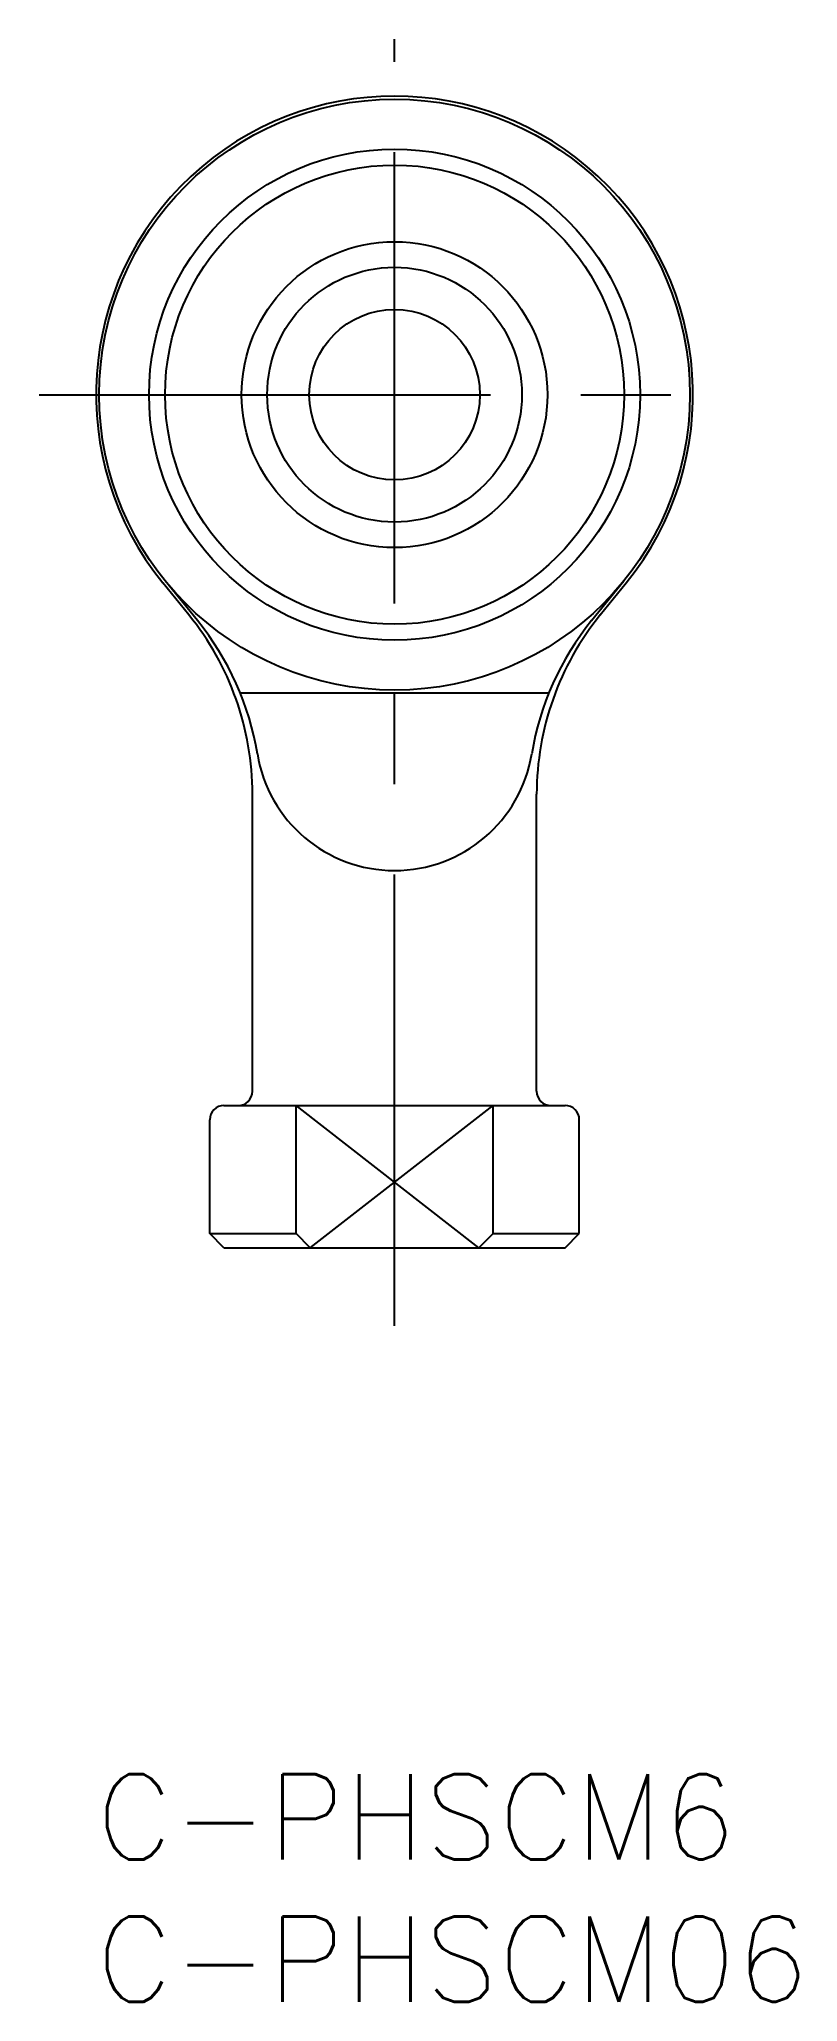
# Model space of a CAD drawing. Extents: x -2 to 80.5, y -8 to 61.
# Drawn here: x -2 to 24.7, y -8 to 61 of the extents above.
import ezdxf
from ezdxf.enums import TextEntityAlignment as Align

# ---------------------------------------------------------------- set-up
doc = ezdxf.new("R2010")
doc.units = 0
doc.header["$LTSCALE"] = 0.5
doc.linetypes.add('CENTER', pattern=[50.8, 31.75, -6.35, 6.35, -6.35])
doc.layers.get('0').update_dxf_attribs({"linetype": 'CONTINUOUS'})
doc.layers.add('CENTER', color=1, linetype='CENTER')
doc.styles.get("Standard").update_dxf_attribs({"font": 'txt.shx', "height": 3, "bigfont": 'bigfont.shx'})

msp = doc.modelspace()

# ---------------------------------------------------------------- linework, layer by layer
at = {"color": 7, "linetype": 'CONTINUOUS'}
for p, q in [((3.263, 40.774), (2.348, 41.901)), ((3.569, 40.572), (2.433, 41.97)), ((17.431, 40.572), (18.567, 41.97)), ((17.737, 40.774), (18.652, 41.901)), ((15.925, 38.019), (5.075, 38.019)), ((5.5, 24.019), (5.5, 34.471)), ((15.5, 24.019), (15.5, 34.471)), ((4.5, 23.519), (16.5, 23.519)), ((7.036, 19.019), (7.036, 23.519)), ((13.964, 19.019), (13.964, 23.519)), ((4, 19.019), (4, 23.019)), ((17, 19.019), (17, 23.019)), ((4.5, 18.519), (4, 19.019)), ((4, 19.019), (7.036, 19.019)), ((7.536, 18.519), (7.036, 19.019)), ((13.464, 18.519), (13.964, 19.019)), ((13.964, 19.019), (17, 19.019)), ((16.5, 18.519), (17, 19.019)), ((4.5, 18.519), (16.5, 18.519))]:
    msp.add_line(p, q, dxfattribs=at)
at = {"color": 3, "linetype": 'CONTINUOUS'}
for p, q in [((13.464, 18.519), (7.036, 23.519)), ((7.536, 18.519), (13.964, 23.519))]:
    msp.add_line(p, q, dxfattribs=at)
at = {"color": 7, "linetype": 'CONTINUOUS'}
for radius in [10.39, 8.637, 8.073, 5.379, 4.48, 3]:
    msp.add_circle((10.5, 48.519), radius, dxfattribs=at)
for centre, radius, start, end in [((10.5, 48.519), 10.5, 320.92669, 219.07331), ((-4.5, 34.471), 10, 0, 39.07331), ((25.5, 34.471), 10, 140.92669, 180), ((-4.195, 34.269), 10, 9.29653, 39.07331), ((25.195, 34.269), 10, 140.92669, 170.70347), ((10.5, 36.674), 4.89, 189.29653, 350.70347), ((4.5, 23.019), 0.5, 90, 180), ((5, 24.019), 0.5, 270, 0), ((16, 24.019), 0.5, 180, 270), ((16.5, 23.019), 0.5, 0, 90)]:
    msp.add_arc(centre, radius, start, end, dxfattribs=at)
at = {"layer": 'CENTER', "color": 1, "linetype": 'CENTER'}
for p, q in [((10.5, 15.772), (10.5, 61.019)), ((-2, 48.519), (23, 48.519))]:
    msp.add_line(p, q, dxfattribs=at)

# ---------------------------------------------------------------- texts
at = {"color": 7, "linetype": 'CONTINUOUS'}
for s, p in [('C-PHSCM6', (0, 0)), ('C-PHSCM06', (0, -5))]:
    msp.add_text(s, height=3, dxfattribs=at).set_placement(p, align=Align.TOP_LEFT)

doc.saveas('drawing.dxf')
